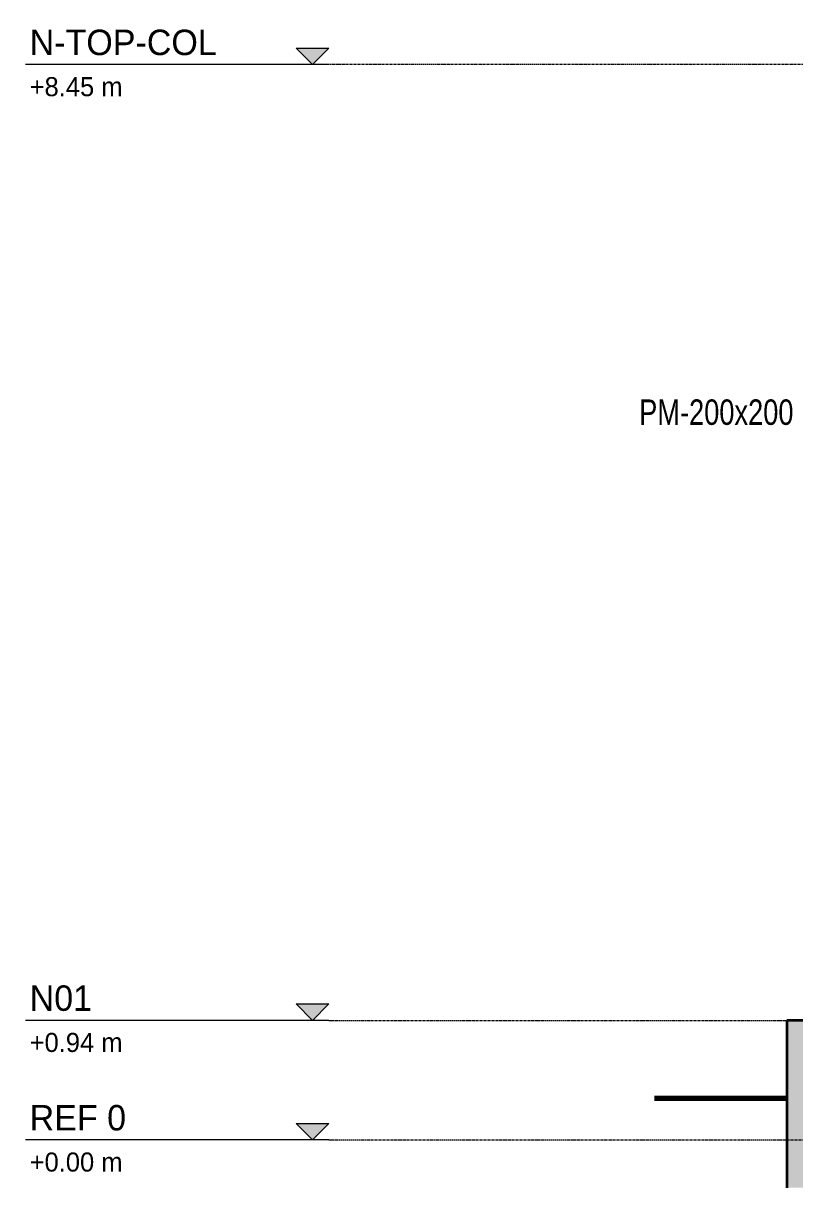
# Model space of a CAD drawing. Header units: centimetres. Extents: x -6741 to 14818, y -293 to 1595.
# Drawn here: x 22 to 628, y -38 to 878 of the extents above; entities that cross this region are included whole.
import ezdxf

# ---------------------------------------------------------------- set-up
doc = ezdxf.new("R2010")
doc.units = ezdxf.units.CM
doc.linetypes.add('Centre', pattern=[3.175, 0.635, -0.475, 1.59, -0.475])
for name, color, linetype, lineweight in [('A-FLOR-LEVL', 7, 'Continuous', 9), ('A-WALL', 7, 'Continuous', 9), ('A-WALL-PATT', 7, 'Continuous', 35), ('C-TOPO', 7, 'Continuous', 9), ('S-COLS-IDEN', 7, 'Continuous', 9)]:
    doc.layers.add(name, color=color, linetype=linetype, lineweight=lineweight)
doc.styles.add('Century Gothic', font='GOTHIC.TTF', dxfattribs={"height": 20})
doc.styles.add('Century Gothic_1', font='GOTHIC.TTF', dxfattribs={"height": 15})
doc.styles.add('Century Gothic_2', font='GOTHIC.TTF', dxfattribs={"width": 0.8, "height": 20})

# ---------------------------------------------------------------- blocks, each defined once
blk = doc.blocks.new('PQ_RVR_ARQ-01_ZZ_ZZ_MO_T_A_rvt-2-Elevación Eje 7')
at = {"layer": 'A-WALL', "color": 254, "lineweight": 35, "true_color": 0xcccccc}
for p, q in [((-6713.97, 94), (-6832.84, 94)), ((-6832.84, 94), (-6832.84, -37.52))]:
    blk.add_line(p, q, dxfattribs=at)
at = {"layer": 'C-TOPO', "color": 254, "lineweight": 70, "true_color": 0xdadada}
blk.add_line((-6832.84, 32.71), (-6936.88, 32.56), dxfattribs=at)
at = {"layer": 'C-TOPO', "color": 254, "true_color": 0xdadada}
blk.add_line((-6936.88, 32.56), (-6832.84, 32.71), dxfattribs=at)
blk = doc.blocks.new('Level - Con_Triangulo-1145637-Elevación Eje 7')
at = {"layer": 'A-FLOR-LEVL', "true_color": 0xe2e2e2}
blk.add_hatch(color=254, dxfattribs=at).paths.add_polyline_path([(-7218.53, 12.86), (-7205.67, 0), (-7192.8, 12.86)])
at = {"layer": 'A-FLOR-LEVL', "color": 253, "true_color": 0xaaaaaa}
for p, q in [((-7218.53, 12.86), (-7192.8, 12.86)), ((-7205.67, 0), (-7218.53, 12.86)), ((-7192.8, 12.86), (-7205.67, 0)), ((-7192.8, 0), (-7431.25, 0))]:
    blk.add_line(p, q, dxfattribs=at)

msp = doc.modelspace()

# ---------------------------------------------------------------- hatches: boundary and pattern name
at = {"layer": 'A-WALL-PATT', "lineweight": 9, "true_color": 0x9a9a9a}
msp.add_hatch(color=253, dxfattribs=at).paths.add_polyline_path([(699.777, -37.52), (740.839, -37.52), (740.839, 94), (621.963, 94), (621.963, -37.52)])

# ---------------------------------------------------------------- linework, layer by layer
at = {"layer": 'A-FLOR-LEVL', "color": 253, "linetype": 'Centre', "true_color": 0xaaaaaa}
for p, q in [((6592.996, 845.103), (262.005, 845.103)), ((262.005, 94), (6592.996, 94)), ((262.005, 0), (6592.996, 0))]:
    msp.add_line(p, q, dxfattribs=at)
at = {"layer": 'A-WALL', "lineweight": 35}
for p, q in [((640.871, 94), (621.963, 94)), ((621.963, 94), (621.963, -37.52))]:
    msp.add_line(p, q, dxfattribs=at)

# ---------------------------------------------------------------- block references
at = {"lineweight": 5}
msp.add_blockref('PQ_RVR_ARQ-01_ZZ_ZZ_MO_T_A_rvt-2-Elevación Eje 7', (7454.807, 0), dxfattribs=at)
at = {"layer": 'A-FLOR-LEVL', "color": 253, "true_color": 0xaaaaaa}
for p in [(7454.807, 845.103), (7454.807, 94), (7454.807, 0)]:
    msp.add_blockref('Level - Con_Triangulo-1145637-Elevación Eje 7', p, dxfattribs=at)

# ---------------------------------------------------------------- texts
at = {"layer": 'A-FLOR-LEVL', "color": 9, "true_color": 0xb7b7b7, "char_height": 15, "width": 97.80587, "attachment_point": 1, "style": 'Century Gothic_1', "bg_fill": 3, "box_fill_scale": 1.25, "bg_fill_color": 256, "bg_fill_true_color": 13158600, "bg_fill_transparency": 0}
for s, insert in [('+8.45 m', (26.747, 835.259)), ('+0.94 m', (26.747, 84.156)), ('+0.00 m', (26.747, -9.844))]:
    msp.add_mtext(s, dxfattribs=dict(at, insert=insert))
at = {"layer": 'S-COLS-IDEN', "insert": (505.896, 581.971), "char_height": 20, "width": 157.13075, "attachment_point": 1, "style": 'Century Gothic_2'}
msp.add_mtext('PM-200x200', dxfattribs=at)

# ---------------------------------------------------------------- next in the draw order: texts
at = {"layer": 'A-FLOR-LEVL', "color": 9, "true_color": 0xb7b7b7, "char_height": 20, "attachment_point": 1, "style": 'Century Gothic', "bg_fill": 3, "box_fill_scale": 1.25, "bg_fill_color": 256, "bg_fill_true_color": 13158600, "bg_fill_transparency": 0}
for s, insert, width in [('N-TOP-COL', (26.747, 872.571), 185.9915), ('N01', (26.747, 121.468), 64.135), ('REF 0', (26.747, 27.468), 84.97887)]:
    msp.add_mtext(s, dxfattribs=dict(at, insert=insert, width=width))

doc.saveas('drawing.dxf')
